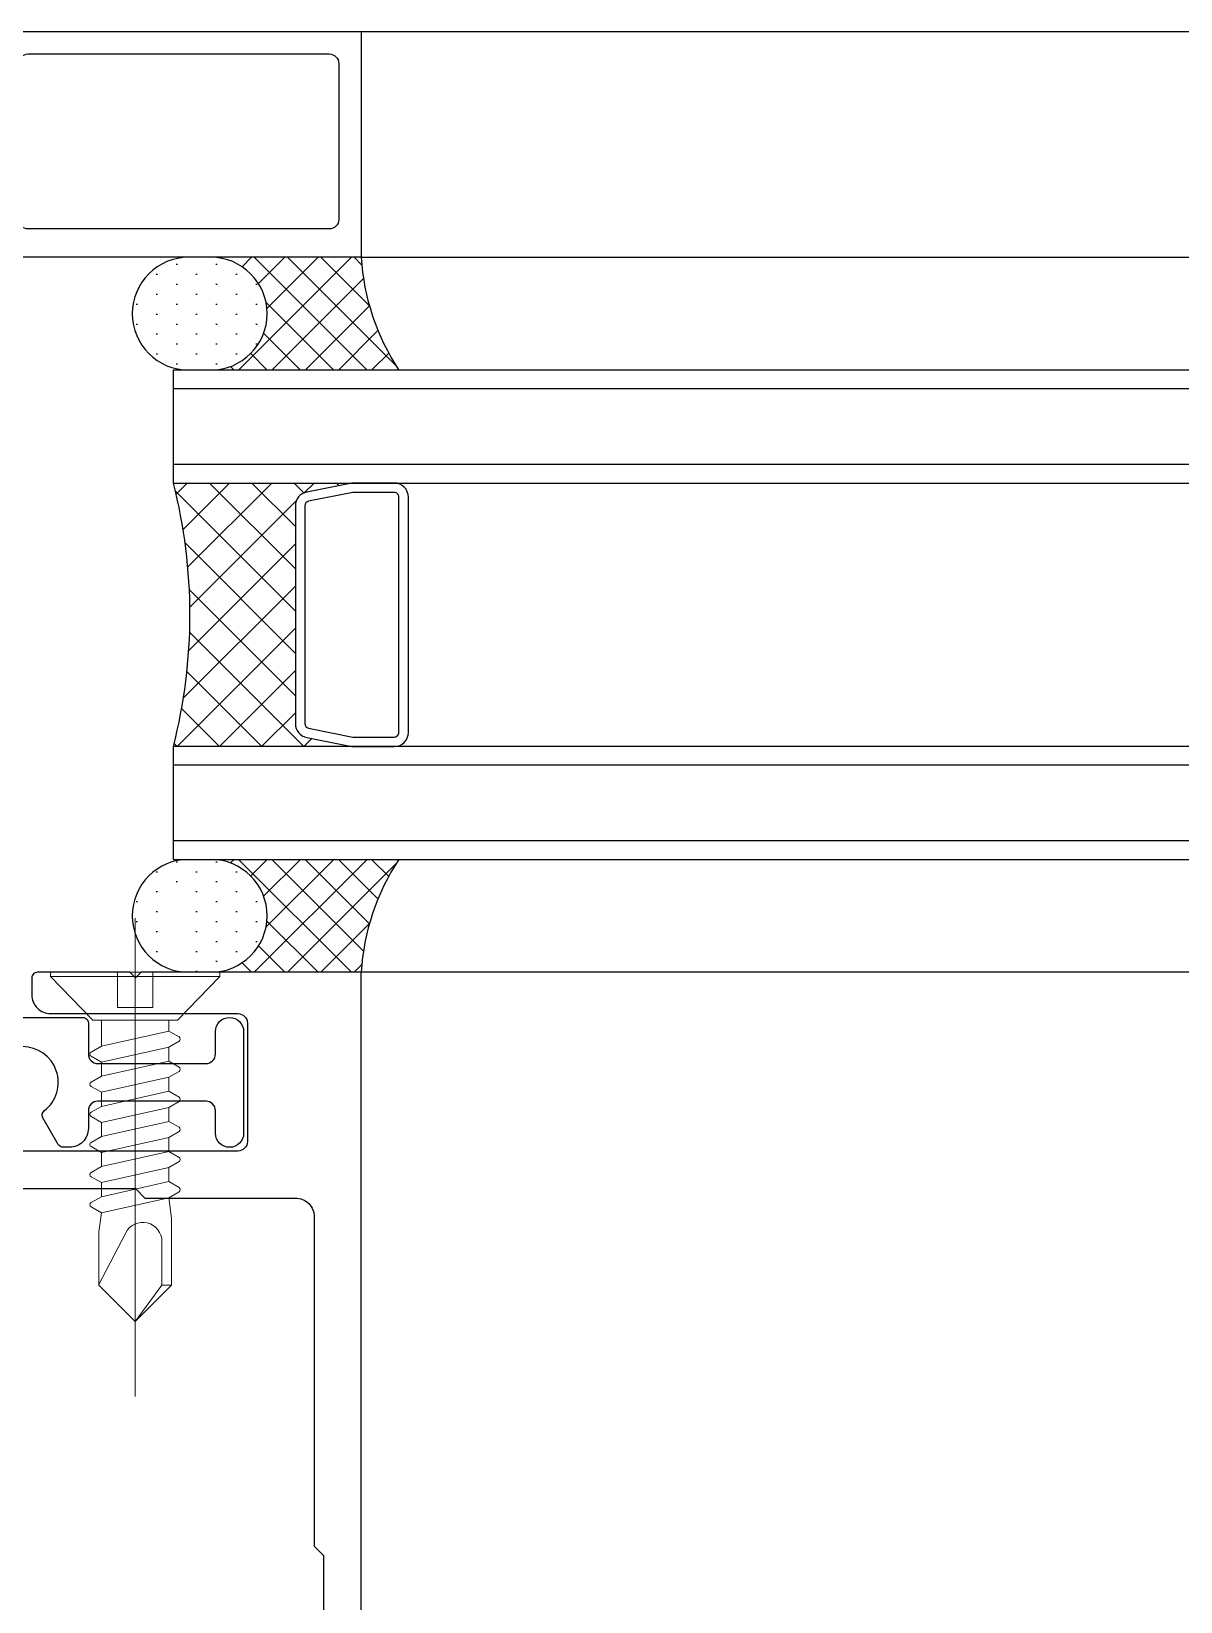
# Model space of a CAD drawing. Header units: millimetres. Extents: x 465 to 41696, y 198 to 5730.
# Drawn here: x 13155.1 to 13277.2, y 5331.9 to 5498.8 of the extents above; entities that cross this region are included whole.
import ezdxf

# ---------------------------------------------------------------- set-up
doc = ezdxf.new("R2010")
doc.units = ezdxf.units.MM
doc.header["$LTSCALE"] = 200
doc.linetypes.add('DASHED', pattern=[19.05, 12.7, -6.35])
doc.linetypes.add('PHANTOM', pattern=[2.5, 1.25, -0.25, 0.25, -0.25, 0.25, -0.25])
for name, color, linetype in [('A-BACKUPROD', 2, 'Continuous'), ('A-DIES', 3, 'Continuous'), ('A-HAT', 1, 'Continuous'), ('ELE-8', 8, 'Continuous'), ('Glass', 4, 'Continuous'), ('Sealant', 1, 'Continuous'), ('감봉', 4, 'Continuous')]:
    doc.layers.add(name, color=color, linetype=linetype)
doc.layers.add('SCREW', color=9, linetype='Continuous', lineweight=5)
pattern_1 = [(90, (37800.0997, 8953.8102), (-2.11666667, 1.05833333), [0, -2.11666667])]

# ---------------------------------------------------------------- blocks, each defined once
blk = doc.blocks.new('JA-DM-34(JA-D-326)')
at = {"layer": 'A-DIES'}
for points in [[(5109.503, 2471.392), (5109.503, 2571.392), (5097.803, 2571.392), (5097.503, 2571.092), (5097.203, 2571.392), (5092.303, 2571.392, 0.414214), (5092.003, 2571.092), (5092.003, 2570.192, 0.414214), (5093.003, 2569.192), (5102.953, 2569.192, -0.414214), (5103.453, 2568.692), (5103.453, 2562.392, -0.414214), (5102.953, 2561.892), (5056.053, 2561.892, -0.414214)], [(5052.003, 2558.392, -0.414214), (5053.003, 2559.392), (5061.003, 2559.392), (5061.503, 2559.892), (5067.503, 2559.892), (5068.003, 2559.392), (5091.003, 2559.392), (5091.503, 2559.892), (5097.503, 2559.892), (5098.003, 2559.392), (5106.003, 2559.392, -0.414214), (5107.003, 2558.392), (5107.003, 2540.892), (5107.503, 2540.392), (5107.503, 2534.392)]]:
    blk.add_lwpolyline(points, format="xyb", dxfattribs=at)
blk = doc.blocks.new('SC')
at = {"layer": 'SCREW', "color": 9}
for p, q in [((16364.657, -9698.824), (16364.657, -9689.824)), ((16364.882, -9689.824), (16364.657, -9689.824)), ((16361.787, -9694.324), (16387.207, -9694.324)), ((16364.882, -9698.824), (16364.657, -9698.824))]:
    blk.add_line(p, q, dxfattribs=at)
at = {"layer": 'SCREW', "color": 9, "linetype": 'Continuous'}
for p, q in [((16364.882, -9698.824), (16364.882, -9689.824)), ((16364.882, -9689.824), (16367.207, -9692.074)), ((16367.207, -9696.574), (16367.207, -9692.074)), ((16367.207, -9692.534), (16368.579, -9692.534)), ((16367.779, -9696.114), (16368.579, -9692.534)), ((16368.894, -9691.989), (16368.579, -9692.534)), ((16368.633, -9696.114), (16369.433, -9692.534)), ((16369.119, -9691.989), (16369.433, -9692.534)), ((16369.379, -9696.114), (16370.179, -9692.534)), ((16369.433, -9692.534), (16370.179, -9692.534)), ((16370.494, -9691.989), (16370.179, -9692.534)), ((16370.233, -9696.114), (16371.033, -9692.534)), ((16370.719, -9691.989), (16371.033, -9692.534)), ((16370.979, -9696.114), (16371.779, -9692.534)), ((16371.033, -9692.534), (16371.779, -9692.534)), ((16372.094, -9691.989), (16371.779, -9692.534)), ((16371.833, -9696.114), (16372.633, -9692.534)), ((16372.319, -9691.989), (16372.633, -9692.534)), ((16372.579, -9696.114), (16373.379, -9692.534)), ((16372.633, -9692.534), (16373.379, -9692.534)), ((16373.694, -9691.989), (16373.379, -9692.534)), ((16373.433, -9696.114), (16374.233, -9692.534)), ((16373.919, -9691.989), (16374.233, -9692.534)), ((16374.179, -9696.114), (16374.979, -9692.534)), ((16374.233, -9692.534), (16374.979, -9692.534)), ((16375.294, -9691.989), (16374.979, -9692.534)), ((16375.033, -9696.114), (16375.833, -9692.534)), ((16375.519, -9691.989), (16375.833, -9692.534)), ((16375.779, -9696.114), (16376.579, -9692.534)), ((16375.833, -9692.534), (16376.579, -9692.534)), ((16376.894, -9691.989), (16376.579, -9692.534)), ((16376.633, -9696.114), (16377.433, -9692.534)), ((16377.119, -9691.989), (16377.433, -9692.534)), ((16377.433, -9692.534), (16378.455, -9692.396)), ((16378.455, -9692.396), (16381.28, -9692.396)), ((16381.275, -9692.388), (16378.497, -9693.827)), ((16383.207, -9694.324), (16381.28, -9692.396)), ((16383.207, -9694.324), (16381.28, -9696.251)), ((16381.28, -9695.751), (16383.207, -9694.324)), ((16378.965, -9695.751), (16381.28, -9695.751)), ((16381.28, -9696.251), (16381.28, -9695.751)), ((16364.882, -9698.824), (16367.207, -9696.574)), ((16367.207, -9696.114), (16367.779, -9696.114)), ((16368.094, -9696.659), (16367.779, -9696.114)), ((16368.319, -9696.659), (16368.633, -9696.114)), ((16368.633, -9696.114), (16369.379, -9696.114)), ((16369.694, -9696.659), (16369.379, -9696.114)), ((16369.919, -9696.659), (16370.233, -9696.114)), ((16370.233, -9696.114), (16370.979, -9696.114)), ((16371.294, -9696.659), (16370.979, -9696.114)), ((16371.519, -9696.659), (16371.833, -9696.114)), ((16371.833, -9696.114), (16372.579, -9696.114)), ((16372.894, -9696.659), (16372.579, -9696.114)), ((16373.119, -9696.659), (16373.433, -9696.114)), ((16373.433, -9696.114), (16374.179, -9696.114)), ((16374.494, -9696.659), (16374.179, -9696.114)), ((16374.719, -9696.659), (16375.033, -9696.114)), ((16375.033, -9696.114), (16375.779, -9696.114)), ((16376.094, -9696.659), (16375.779, -9696.114)), ((16376.319, -9696.659), (16376.633, -9696.114)), ((16377.719, -9696.251), (16376.633, -9696.114)), ((16377.719, -9696.251), (16381.28, -9696.251))]:
    blk.add_line(p, q, dxfattribs=at)
at = {"layer": 'SCREW', "color": 9, "linetype": 'DASHED'}
for p, q in [((16366.532, -9693.386), (16364.657, -9693.386)), ((16366.532, -9695.261), (16366.532, -9693.386)), ((16366.532, -9695.261), (16364.657, -9695.261))]:
    blk.add_line(p, q, dxfattribs=at)
at = {"layer": 'SCREW', "color": 9, "linetype": 'Continuous'}
for centre, radius, start, end in [((16369.006, -9692.054), 0.13, 30, 150), ((16370.606, -9692.054), 0.13, 30, 150), ((16372.206, -9692.054), 0.13, 30, 150), ((16373.806, -9692.054), 0.13, 30, 150), ((16375.406, -9692.054), 0.13, 30, 150), ((16377.006, -9692.054), 0.13, 30, 150), ((16378.965, -9694.732), 1.019, 117.36497, 270), ((16368.206, -9696.594), 0.13, 210, 330), ((16369.806, -9696.594), 0.13, 210, 330), ((16371.406, -9696.594), 0.13, 210, 330), ((16373.006, -9696.594), 0.13, 210, 330), ((16374.606, -9696.594), 0.13, 210, 330), ((16376.206, -9696.594), 0.13, 210, 330)]:
    blk.add_arc(centre, radius, start, end, dxfattribs=at)
blk = doc.blocks.new('JA-DM-03(JA-D-282)')
at = {"layer": 'A-DIES'}
blk.add_lwpolyline([(9.835, -5.3, 0.267949), (10.095, -5.15), (10.91, -3.737, 0.374693), (10.834, -3.351, -2.917647), (13.166, -3.351, 0.374693), (13.09, -3.737), (13.905, -5.15, 0.267949), (14.165, -5.3), (14.5, -5.3, 0.414214), (15.5, -4.3), (15.5, -3.35, -0.414214), (16, -2.85), (21.75, -2.85, -0.414214), (22.25, -3.35), (22.25, -4.55, 1), (23.75, -4.55), (23.75, 0.85, 1), (22.25, 0.85), (22.25, -0.35, -0.414214), (21.75, -0.85), (16, -0.85, -0.414214), (15.5, -0.35), (15.5, 1.3, 0.414214), (15.2, 1.6), (11, 1.6, -0.414214), (10, 2.6), (10, 4.117, -0.277513), (10.266, 4.558, 0.18552), (10.501, 4.829), (10.973, 6.127, 0.548619), (10.688, 6.499), (8.47, 6.305, 0.176327), (8.16, 6.16), (7.9, 5.9, 0.586901), (8.138, 5.06), (8.235, 5.034), (8.7, 3.3), (8.7, 3.1, -0.6885), (8.176, 2.9, 0.213422), (7.953, 3), (4.1, 3, -0.414214), (3.8, 3.3), (3.8, 3.516, -0.137872), (3.844, 3.672), (4.77, 5.189, 0.585524), (4.596, 5.5), (3.178, 5.5, 0.261413), (2.324, 5.021), (1.383, 3.479, -0.261413), (0.529, 3), (-0.529, 3, -0.261413), (-1.383, 3.479), (-2.324, 5.021, 0.261413), (-3.178, 5.5), (-4.596, 5.5, 0.585524), (-4.77, 5.189), (-3.844, 3.672, -0.137872), (-3.8, 3.516), (-3.8, 3.3, -0.414214), (-4.1, 3), (-7.953, 3, 0.213422), (-8.176, 2.9, -0.6885), (-8.7, 3.1), (-8.7, 3.3), (-8.235, 5.034), (-8.138, 5.06, 0.586901), (-7.9, 5.9), (-8.16, 6.16, 0.176327), (-8.47, 6.305), (-10.688, 6.499, 0.548619), (-10.973, 6.127), (-10.501, 4.829, 0.18552), (-10.266, 4.558, -0.277513), (-10, 4.117), (-10, 2.6, -0.414214), (-11, 1.6), (-15.2, 1.6, 0.414214), (-15.5, 1.3), (-15.5, -0.35, -0.414214), (-16, -0.85), (-21.75, -0.85, -0.414214), (-22.25, -0.35), (-22.25, 0.85, 1), (-23.75, 0.85), (-23.75, -4.55, 1), (-22.25, -4.55), (-22.25, -3.35, -0.414214), (-21.75, -2.85), (-16, -2.85, -0.414214), (-15.5, -3.35), (-15.5, -4.3, 0.414214), (-14.5, -5.3), (-14.165, -5.3, 0.267949), (-13.905, -5.15), (-13.09, -3.737, 0.374693), (-13.166, -3.351, -2.917647), (-10.834, -3.351, 0.374693), (-10.91, -3.737), (-10.095, -5.15, 0.267949), (-9.835, -5.3), (-9.5, -5.3, 0.414214), (-8.5, -4.3), (-8.5, -0.5, -0.414214), (-8, 0), (8, 0, -0.414214), (8.5, -0.5), (8.5, -4.3, 0.414214), (9.5, -5.3)], format="xyb", close=True, dxfattribs=at)
blk = doc.blocks.new('JA-D-285')
at = {"layer": 'A-DIES'}
for points in [[(19.7, -8, 0.414214), (21.7, -10), (38.3, -10, 0.414214), (40.3, -8), (40.3, -6.4, 0.414214), (39.8, -5.9), (38.961, -5.9, -2.21525), (38.961, -4.4), (39.8, -4.4, 0.414214), (40.3, -3.9), (40.3, -1, -0.414214), (41.3, 0), (60, 0), (60, -12), (0, -12), (0, 0), (18.7, 0, -0.414214), (19.7, -1), (19.7, -3.9, 0.414214), (20.2, -4.4), (21.039, -4.4, -2.21525), (21.039, -5.9), (20.2, -5.9, 0.414214), (19.7, -6.4)], [(1.2, -2, -0.414214), (1.7, -1.5), (17.7, -1.5, -0.414214), (18.2, -2), (18.2, -10.3, -0.414214), (17.7, -10.8), (1.7, -10.8, -0.414214), (1.2, -10.3)], [(58.8, -2, 0.414214), (58.3, -1.5), (42.3, -1.5, 0.414214), (41.8, -2), (41.8, -10.3, 0.414214), (42.3, -10.8), (58.3, -10.8, 0.414214), (58.8, -10.3)]]:
    blk.add_lwpolyline(points, format="xyb", close=True, dxfattribs=at)
blk = doc.blocks.new('*U222')
at = {"layer": 'A-HAT'}
h = blk.add_hatch(dxfattribs=at)
h.set_pattern_fill('ANSI37', color=252, scale=0.5, angle=-89.965, style=0)
h.paths.add_polyline_path([(20, 0, -0.125563), (6, 0), (6, -9.5), (6.479, -7.103, -0.357511), (7.215, -6.5), (18.785, -6.5, -0.357511), (19.521, -7.103), (20, -9.5)])
at = {"layer": 'Glass', "color": 5, "linetype": 'PHANTOM', "ltscale": 2}
for p, q in [((1, -265.391), (1, 0)), ((5, 0), (5, -265.391)), ((21, -265.391), (21, 0)), ((25, 0), (25, -265.391))]:
    blk.add_line(p, q, dxfattribs=at)
at = {"layer": 'Glass'}
for points in [[(0, -265.391), (0, 0), (6, 0), (6, -265.391)], [(20, -265.391), (20, 0), (26, 0), (26, -265.391)]]:
    blk.add_lwpolyline(points, dxfattribs=at)
at = {"layer": 'Sealant'}
blk.add_arc((13, 27.435), 28.314, 255.6865, 284.3135, dxfattribs=at)
at = {"layer": '감봉'}
for points in [[(6, -11.75), (6, -9.5), (6.479, -7.103, -0.357511), (7.215, -6.5), (18.785, -6.5, -0.357511), (19.521, -7.103), (20, -9.5), (20, -11.75, -0.414214), (19.25, -12.5), (6.75, -12.5, -0.414214)], [(6.5, -11.75), (6.5, -9.55), (6.97, -7.201, -0.357511), (7.215, -7), (18.785, -7, -0.357511), (19.03, -7.201), (19.5, -9.55), (19.5, -11.75, -0.414214), (19.25, -12), (6.75, -12, -0.414214)]]:
    blk.add_lwpolyline(points, format="xyb", close=True, dxfattribs=at)
blk = doc.blocks.new('*X221')
at = {"color": 0}
for p, q in [((571.334, 838.266), (577.107, 844.04)), ((572.751, 841.452), (575.339, 844.04)), ((572.875, 838.04), (578.875, 844.04)), ((573.156, 843.624), (573.572, 844.04)), ((579.709, 838.04), (573.709, 844.04)), ((578.2, 841.317), (575.477, 844.04)), ((578.648, 842.637), (577.245, 844.04)), ((579.519, 843.533), (579.012, 844.04)), ((580.581, 843.978), (580.643, 844.04)), ((580.805, 844.016), (580.78, 844.04)), ((577.941, 838.04), (573.068, 842.913)), ((576.174, 838.04), (572.754, 841.46)), ((574.643, 838.04), (578.249, 841.647)), ((574.406, 838.04), (572.301, 840.145)), ((576.411, 838.04), (578.373, 840.002)), ((572.638, 838.04), (571.732, 838.946)), ((578.178, 838.04), (579.061, 838.923)), ((579.946, 838.04), (580.136, 838.23))]:
    blk.add_line(p, q, dxfattribs=at)

msp = doc.modelspace()

# ---------------------------------------------------------------- hatches: boundary and pattern name
h = msp.add_hatch()
h.set_pattern_fill('DOTS', color=1, scale=1.333333, angle=90, style=0)
h.set_pattern_definition(pattern_1)
edge = h.paths.add_edge_path()
edge.add_arc((13174.18, 5468.76), 6, 270.0014, 449.9986)
edge.add_line((13174.18, 5474.76), (13171.29, 5474.76))
edge.add_arc((13172.08, 5468.28), 6.53, 96.9274, 121.4412)
edge.add_arc((13171.97, 5468.71), 6.11, 122.6278, 253.1329)
edge.add_line((13170.2, 5462.86), (13174.18, 5462.76))
h = msp.add_hatch()
h.set_pattern_fill('DOTS', color=1, scale=1.333333, angle=90, style=0)
h.set_pattern_definition(pattern_1)
edge = h.paths.add_edge_path()
edge.add_arc((13174.18, 5404.76), 6, -89.9986, 89.9986, ccw=False)
edge.add_line((13174.18, 5398.76), (13171.29, 5398.76))
edge.add_arc((13172.08, 5405.24), 6.53, 238.5588, 263.0726, ccw=False)
edge.add_arc((13171.97, 5404.81), 6.11, 106.8671, 237.3722, ccw=False)
edge.add_line((13170.2, 5410.66), (13174.18, 5410.76))

# ---------------------------------------------------------------- linework, layer by layer
at = {"layer": 'A-BACKUPROD'}
for centre, start, end in [((13171.85, 5468.76), 90, 270), ((13174.18, 5468.76), 270, 90), ((13171.85, 5404.76), 90, 270), ((13174.18, 5404.76), 270, 90)]:
    msp.add_arc(centre, 6, start, end, dxfattribs=at)
at = {"layer": 'ELE-8'}
for p, q in [((13190.18, 5498.76), (13700.96, 5498.76)), ((13190.18, 5474.76), (13700.96, 5474.76)), ((13190.18, 5474.76), (13700.96, 5474.76)), ((13700.96, 5398.76), (13190.18, 5398.76))]:
    msp.add_line(p, q, dxfattribs=at)
at = {"layer": 'Sealant'}
for centre, start, end in [((13214.46, 5476.19), 183.3658, 213.5041), ((13214.46, 5397.33), 146.4959, 176.6342)]:
    msp.add_arc(centre, 24.33, start, end, dxfattribs=at)

# ---------------------------------------------------------------- block references
at = {"yscale": 2, "zscale": 2}
for name, p, xscale, rotation in [('JA-D-285', (13190.18, 5474.76), 2, 180), ('*U222', (13170.18, 5462.76), -2, 90), ('SC', (-6222.5, 38128.07), -2, 90)]:
    msp.add_blockref(name, p, dxfattribs=dict(at, xscale=xscale, rotation=rotation))
at = {"color": 252, "xscale": -2, "yscale": 2, "zscale": 2}
msp.add_blockref('*X221', (14336.55, 3786.68), dxfattribs=at)
at = {"color": 252, "xscale": 2, "yscale": 2, "zscale": 2, "rotation": 180}
msp.add_blockref('*X221', (14336.55, 7086.84), dxfattribs=at)
at = {"yscale": 2, "zscale": 2}
for name, p, xscale in [('JA-DM-03(JA-D-282)', (13130.18, 5390.76), -2), ('JA-DM-34(JA-D-326)', (2971.17, 255.98), 2)]:
    msp.add_blockref(name, p, dxfattribs=dict(at, xscale=xscale))

doc.saveas('drawing.dxf')
